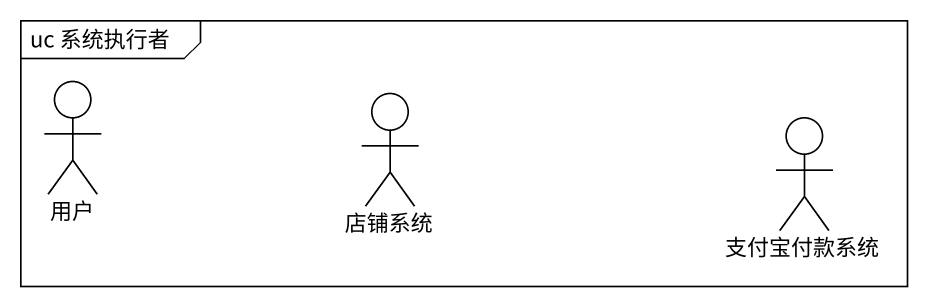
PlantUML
@startuml
mainframe uc 系统执行者
actor 用户
actor 店铺系统
actor 支付宝付款系统
@enduml
